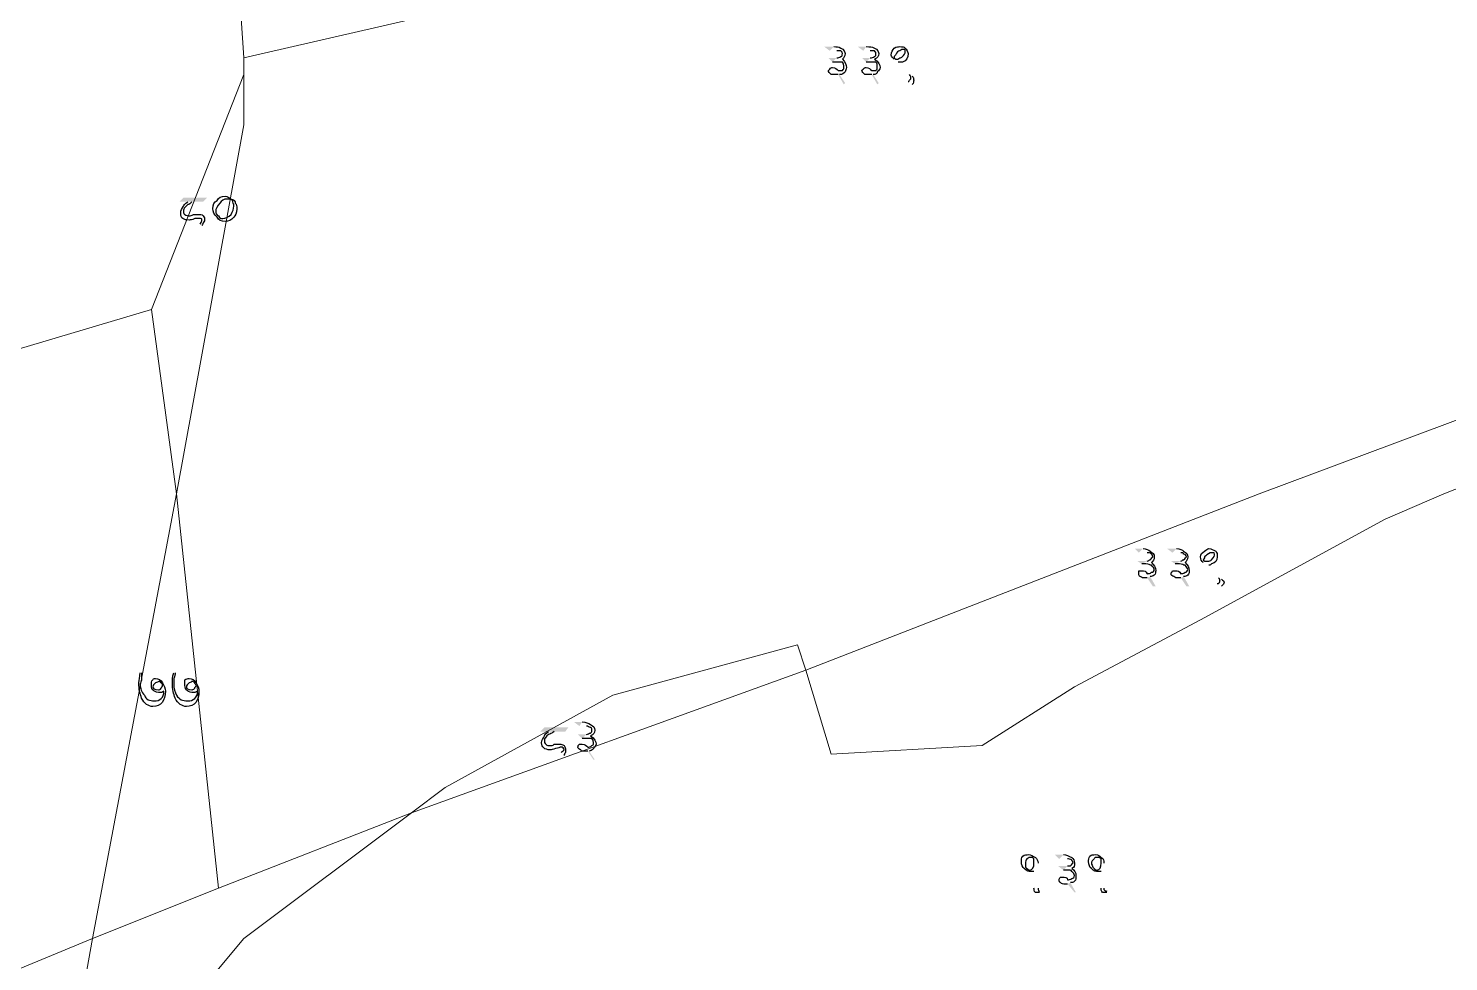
# Model space of a CAD drawing. Header units: inches. Extents: x -9985691 to 3643, y -3269800 to 4788.
# Drawn here: x -4981813 to -4980967, y -3258614 to -3258058 of the extents above; entities that cross this region are included whole.
import ezdxf

# ---------------------------------------------------------------- set-up
doc = ezdxf.new("R2010")
doc.units = ezdxf.units.IN
doc.header["$LTSCALE"] = 2
doc.header["$MEASUREMENT"] = 0
doc.layers.add('PDF_Geometry', color=7, linetype='CONTINUOUS')
doc.layers.add('PDF_Solid Fills', color=7, linetype='CONTINUOUS')

msp = doc.modelspace()

# ---------------------------------------------------------------- hatches: boundary and pattern name
at = {"layer": 'PDF_Solid Fills', "transparency": 33554559}
h = msp.add_hatch(color=256, dxfattribs=at)
h.paths.add_polyline_path([(-4981335.27, -3258071.31), (-4981338.6, -3258068.81), (-4981332.77, -3258068.81)], flags=0)
h.paths.add_polyline_path([(-4981329.43, -3258085.48), (-4981326.1, -3258090.48), (-4981326.93, -3258091.31), (-4981330.27, -3258085.48)], flags=0)
h.paths.add_polyline_path([(-4981333.6, -3258077.98), (-4981336.1, -3258075.48), (-4981331.1, -3258075.48)], flags=0)
h.paths.add_polyline_path([(-4981315.27, -3258071.31), (-4981318.6, -3258068.81), (-4981313.6, -3258068.81)], flags=0)
h.paths.add_polyline_path([(-4981309.43, -3258085.48), (-4981306.1, -3258090.48), (-4981306.93, -3258091.31), (-4981310.27, -3258085.48)], flags=0)
h.paths.add_polyline_path([(-4981313.6, -3258077.98), (-4981316.1, -3258075.48), (-4981311.1, -3258075.48)], flags=0)
h.paths.add_polyline_path([(-4981294.43, -3258077.98), (-4981286.1, -3258086.31)], flags=0)
h.paths.add_polyline_path([(-4981286.1, -3258091.31), (-4981288.6, -3258089.65)], flags=0)
h.paths.add_polyline_path([(-4981287.77, -3258085.48), (-4981296.93, -3258076.31)], flags=0)
h = msp.add_hatch(color=256, dxfattribs=at)
h.paths.add_polyline_path([(-4981717.77, -3258161.31), (-4981722.77, -3258161.31), (-4981720.27, -3258158.81), (-4981706.1, -3258158.81), (-4981708.6, -3258161.31), (-4981715.27, -3258161.31)], flags=0)
h.paths.add_polyline_path([(-4981709.43, -3258175.48), (-4981710.27, -3258174.65)], flags=0)
h = msp.add_hatch(color=256, dxfattribs=at)
h.paths.add_polyline_path([(-4981151.1, -3258370.48), (-4981153.6, -3258367.98), (-4981148.6, -3258367.98)], flags=0)
h.paths.add_polyline_path([(-4981144.43, -3258384.65), (-4981141.1, -3258390.48), (-4981142.77, -3258390.48), (-4981146.1, -3258385.48)], flags=0)
h.paths.add_polyline_path([(-4981149.43, -3258377.15), (-4981151.93, -3258375.48), (-4981146.1, -3258375.48)], flags=0)
h.paths.add_polyline_path([(-4981131.1, -3258370.48), (-4981134.43, -3258367.98), (-4981128.6, -3258367.98)], flags=0)
h.paths.add_polyline_path([(-4981124.43, -3258384.65), (-4981121.1, -3258390.48), (-4981122.77, -3258390.48), (-4981126.1, -3258385.48)], flags=0)
h.paths.add_polyline_path([(-4981129.43, -3258377.15), (-4981131.93, -3258375.48), (-4981126.1, -3258375.48)], flags=0)
h.paths.add_polyline_path([(-4981109.43, -3258377.98), (-4981101.93, -3258386.31)], flags=0)
h.paths.add_polyline_path([(-4981101.93, -3258390.48), (-4981104.43, -3258388.81)], flags=0)
h.paths.add_polyline_path([(-4981103.6, -3258385.48), (-4981112.77, -3258376.31)], flags=0)
h = msp.add_hatch(color=256, dxfattribs=at)
h.paths.add_polyline_path([(-4981502.77, -3258477.15), (-4981507.77, -3258477.15), (-4981505.27, -3258474.65), (-4981491.1, -3258474.65), (-4981492.77, -3258477.15), (-4981499.43, -3258477.15)], flags=0)
h.paths.add_polyline_path([(-4981493.6, -3258491.32), (-4981495.27, -3258489.65)], flags=0)
h.paths.add_polyline_path([(-4981484.43, -3258473.82), (-4981487.77, -3258471.32), (-4981482.77, -3258471.32)], flags=0)
h.paths.add_polyline_path([(-4981478.6, -3258488.82), (-4981475.27, -3258493.82), (-4981476.1, -3258493.82), (-4981479.43, -3258488.82)], flags=0)
h.paths.add_polyline_path([(-4981482.77, -3258481.32), (-4981485.27, -3258478.82), (-4981480.27, -3258478.82)], flags=0)
h = msp.add_hatch(color=256, dxfattribs=at)
h.paths.add_polyline_path([(-4981211.1, -3258555.48), (-4981211.1, -3258570.48)], flags=0)
h.paths.add_polyline_path([(-4981210.26, -3258572.15), (-4981210.26, -3258572.98)], flags=0)
h.paths.add_polyline_path([(-4981198.6, -3258552.98), (-4981201.1, -3258550.48), (-4981196.1, -3258550.48)], flags=0)
h.paths.add_polyline_path([(-4981191.93, -3258567.15), (-4981188.6, -3258572.98), (-4981189.43, -3258572.98), (-4981193.6, -3258567.98)], flags=0)
h.paths.add_polyline_path([(-4981196.1, -3258559.65), (-4981199.43, -3258557.15), (-4981193.6, -3258557.15)], flags=0)
h.paths.add_polyline_path([(-4981171.93, -3258555.48), (-4981171.93, -3258570.48)], flags=0)
h.paths.add_polyline_path([(-4981170.26, -3258572.15), (-4981170.26, -3258572.98)], flags=0)

# ---------------------------------------------------------------- linework, layer by layer
at = {"layer": 'PDF_Geometry', "lineweight": 9}
for points in [[(-4982184.43, -3258020.48), (-4982159.43, -3258350.48), (-4982134.43, -3258750.48), (-4982124.43, -3258745.48), (-4981774.43, -3258600.48), (-4981799.43, -3258740.48), (-4981769.43, -3258820.48), (-4982084.43, -3258950.48), (-4982069.43, -3259200.48), (-4982084.43, -3259210.48), (-4982229.43, -3259310.48), (-4982304.43, -3259440.48), (-4982309.43, -3259345.48), (-4982309.43, -3259180.48), (-4982339.43, -3258755.48), (-4982359.43, -3258380.48), (-4982379.43, -3258030.48), (-4982464.43, -3257705.48), (-4982254.43, -3257625.48)], [(-4982184.43, -3258020.48), (-4982159.43, -3258350.48), (-4982134.43, -3258750.48), (-4982124.43, -3258745.48), (-4981774.43, -3258600.48), (-4981799.43, -3258740.48), (-4981769.43, -3258820.48), (-4982084.43, -3258950.48), (-4982069.43, -3259200.48), (-4982084.43, -3259210.48), (-4982229.43, -3259310.48), (-4982304.43, -3259440.48), (-4982309.43, -3259345.48), (-4982309.43, -3259180.48), (-4982339.43, -3258755.48), (-4982359.43, -3258380.48), (-4982379.43, -3258030.48), (-4982464.43, -3257705.48), (-4982254.43, -3257625.48)], [(-4981179.43, -3257960.48), (-4981184.43, -3257960.48), (-4981684.43, -3258075.48), (-4981699.43, -3257850.48), (-4981704.43, -3257795.48), (-4981699.43, -3257795.48), (-4981229.43, -3257670.48)], [(-4981179.43, -3257960.48), (-4981184.43, -3257960.48), (-4981684.43, -3258075.48), (-4981699.43, -3257850.48), (-4981704.43, -3257795.48), (-4981699.43, -3257795.48), (-4981229.43, -3257670.48)], [(-4981684.43, -3258075.48), (-4981684.43, -3258085.48), (-4981739.43, -3258225.48), (-4982159.43, -3258350.48), (-4982184.43, -3258020.48), (-4981699.43, -3257850.48)], [(-4981684.43, -3258075.48), (-4981684.43, -3258085.48), (-4981739.43, -3258225.48), (-4982159.43, -3258350.48), (-4982184.43, -3258020.48), (-4981699.43, -3257850.48)], [(-4981724.43, -3258335.48), (-4981739.43, -3258225.48), (-4981684.43, -3258085.48), (-4981684.43, -3258090.48), (-4981684.43, -3258115.48)], [(-4981724.43, -3258335.48), (-4981739.43, -3258225.48), (-4981684.43, -3258085.48), (-4981684.43, -3258090.48), (-4981684.43, -3258115.48)], [(-4981724.43, -3258335.48), (-4981774.43, -3258600.48), (-4982124.43, -3258745.48), (-4982134.43, -3258750.48), (-4982159.43, -3258350.48), (-4981739.43, -3258225.48)], [(-4981724.43, -3258335.48), (-4981774.43, -3258600.48), (-4982124.43, -3258745.48), (-4982134.43, -3258750.48), (-4982159.43, -3258350.48), (-4981739.43, -3258225.48)], [(-4980764.43, -3258260.48), (-4980804.43, -3258270.48), (-4980969.43, -3258335.48), (-4981004.43, -3258350.48), (-4981114.43, -3258410.48), (-4981189.43, -3258450.48), (-4981244.43, -3258485.48), (-4981334.43, -3258490.48), (-4981349.43, -3258440.48), (-4981079.43, -3258335.48), (-4980919.43, -3258275.48), (-4980794.43, -3258240.48)], [(-4980764.43, -3258260.48), (-4980804.43, -3258270.48), (-4980969.43, -3258335.48), (-4981004.43, -3258350.48), (-4981114.43, -3258410.48), (-4981189.43, -3258450.48), (-4981244.43, -3258485.48), (-4981334.43, -3258490.48), (-4981349.43, -3258440.48), (-4981079.43, -3258335.48), (-4980919.43, -3258275.48), (-4980794.43, -3258240.48)], [(-4981699.43, -3258570.48), (-4981774.43, -3258600.48), (-4981724.43, -3258335.48)], [(-4981699.43, -3258570.48), (-4981774.43, -3258600.48), (-4981724.43, -3258335.48)], [(-4981349.43, -3258440.48), (-4981584.43, -3258525.48), (-4981564.43, -3258510.48), (-4981464.43, -3258455.48), (-4981354.43, -3258425.48)], [(-4981349.43, -3258440.48), (-4981584.43, -3258525.48), (-4981564.43, -3258510.48), (-4981464.43, -3258455.48), (-4981354.43, -3258425.48)], [(-4981799.43, -3258740.48), (-4981774.43, -3258600.48), (-4981699.43, -3258570.48), (-4981584.43, -3258525.48), (-4981684.43, -3258600.48), (-4981734.43, -3258660.48), (-4981759.43, -3258735.48)], [(-4981799.43, -3258740.48), (-4981774.43, -3258600.48), (-4981699.43, -3258570.48), (-4981584.43, -3258525.48), (-4981684.43, -3258600.48), (-4981734.43, -3258660.48), (-4981759.43, -3258735.48)]]:
    msp.add_lwpolyline(points, close=True, dxfattribs=at)
for points in [[(-4980919.43, -3258275.48), (-4981079.43, -3258335.48), (-4981349.43, -3258440.48), (-4981354.43, -3258425.48), (-4981464.43, -3258455.48), (-4981564.43, -3258510.48), (-4981584.43, -3258525.48), (-4981699.43, -3258570.48), (-4981724.43, -3258335.48), (-4981684.43, -3258115.48), (-4981684.43, -3258090.48), (-4981684.43, -3258085.48), (-4981684.43, -3258075.48), (-4981184.43, -3257960.48)], [(-4980919.43, -3258275.48), (-4981079.43, -3258335.48), (-4981349.43, -3258440.48), (-4981354.43, -3258425.48), (-4981464.43, -3258455.48), (-4981564.43, -3258510.48), (-4981584.43, -3258525.48), (-4981699.43, -3258570.48), (-4981724.43, -3258335.48), (-4981684.43, -3258115.48), (-4981684.43, -3258090.48), (-4981684.43, -3258085.48), (-4981684.43, -3258075.48), (-4981184.43, -3257960.48)], [(-4981734.43, -3258660.48), (-4981684.43, -3258600.48), (-4981584.43, -3258525.48), (-4981349.43, -3258440.48), (-4981334.43, -3258490.48), (-4981244.43, -3258485.48), (-4981189.43, -3258450.48), (-4981114.43, -3258410.48), (-4981004.43, -3258350.48), (-4980969.43, -3258335.48), (-4980804.43, -3258270.48), (-4980764.43, -3258260.48), (-4980649.43, -3258355.48), (-4980774.43, -3258395.48), (-4980754.43, -3258595.48), (-4980794.43, -3258610.48), (-4980889.43, -3258640.48)], [(-4981734.43, -3258660.48), (-4981684.43, -3258600.48), (-4981584.43, -3258525.48), (-4981349.43, -3258440.48), (-4981334.43, -3258490.48), (-4981244.43, -3258485.48), (-4981189.43, -3258450.48), (-4981114.43, -3258410.48), (-4981004.43, -3258350.48), (-4980969.43, -3258335.48), (-4980804.43, -3258270.48), (-4980764.43, -3258260.48), (-4980649.43, -3258355.48), (-4980774.43, -3258395.48), (-4980754.43, -3258595.48), (-4980794.43, -3258610.48), (-4980889.43, -3258640.48)]]:
    msp.add_lwpolyline(points, dxfattribs=at)
at = {"layer": 'PDF_Geometry', "lineweight": 25}
for points in [[(-4981332.77, -3258068.81), (-4981331.1, -3258068.81), (-4981330.27, -3258068.81), (-4981328.6, -3258069.65)], [(-4981328.6, -3258071.31), (-4981328.6, -3258071.31), (-4981329.43, -3258071.31), (-4981331.1, -3258071.31)], [(-4981328.6, -3258069.65), (-4981326.93, -3258070.48), (-4981326.1, -3258072.15), (-4981326.1, -3258072.98)], [(-4981327.77, -3258072.98), (-4981327.77, -3258072.15), (-4981327.77, -3258072.15), (-4981328.6, -3258071.31)], [(-4981313.6, -3258068.81), (-4981311.1, -3258068.81), (-4981310.27, -3258068.81), (-4981308.6, -3258069.65)], [(-4981308.6, -3258071.31), (-4981309.43, -3258071.31), (-4981310.27, -3258071.31), (-4981311.1, -3258071.31)], [(-4981308.6, -3258069.65), (-4981306.93, -3258070.48), (-4981306.1, -3258072.15), (-4981306.1, -3258072.98)], [(-4981307.77, -3258072.98), (-4981307.77, -3258072.15), (-4981307.77, -3258072.15), (-4981308.6, -3258071.31)], [(-4981298.6, -3258073.81), (-4981298.6, -3258072.15), (-4981297.77, -3258070.48), (-4981296.93, -3258069.65)], [(-4981296.93, -3258069.65), (-4981295.27, -3258068.81), (-4981294.43, -3258068.81), (-4981293.6, -3258068.81)], [(-4981293.6, -3258071.31), (-4981294.43, -3258071.31), (-4981295.27, -3258072.15), (-4981296.1, -3258073.81)], [(-4981293.6, -3258068.81), (-4981291.93, -3258068.81), (-4981291.1, -3258068.81), (-4981290.27, -3258069.65)], [(-4981291.93, -3258070.48), (-4981291.93, -3258070.48), (-4981292.77, -3258070.48), (-4981293.6, -3258071.31)], [(-4981290.27, -3258071.31), (-4981290.27, -3258070.48), (-4981290.27, -3258070.48), (-4981291.93, -3258070.48)], [(-4981291.93, -3258074.65), (-4981291.1, -3258073.81), (-4981290.27, -3258072.98), (-4981290.27, -3258071.31)], [(-4981290.27, -3258069.65), (-4981289.43, -3258070.48), (-4981288.6, -3258072.15), (-4981288.6, -3258072.98)], [(-4981331.93, -3258077.98), (-4981332.77, -3258077.98), (-4981333.6, -3258077.98), (-4981333.6, -3258077.98)], [(-4981331.1, -3258077.98), (-4981331.1, -3258077.98), (-4981331.93, -3258077.98), (-4981331.93, -3258077.98)], [(-4981331.1, -3258075.48), (-4981330.27, -3258075.48), (-4981329.43, -3258075.48), (-4981328.6, -3258074.65)], [(-4981327.77, -3258077.98), (-4981328.6, -3258077.98), (-4981329.43, -3258077.98), (-4981331.1, -3258077.98)], [(-4981328.6, -3258074.65), (-4981327.77, -3258074.65), (-4981327.77, -3258073.81), (-4981327.77, -3258072.98)], [(-4981326.1, -3258072.98), (-4981326.1, -3258074.65), (-4981326.93, -3258075.48), (-4981327.77, -3258076.31)], [(-4981327.77, -3258076.31), (-4981326.1, -3258077.98), (-4981325.27, -3258079.65), (-4981325.27, -3258081.31)], [(-4981326.93, -3258081.31), (-4981326.93, -3258079.65), (-4981326.93, -3258078.81), (-4981327.77, -3258077.98)], [(-4981312.77, -3258077.98), (-4981312.77, -3258077.98), (-4981313.6, -3258077.98), (-4981313.6, -3258077.98)], [(-4981311.1, -3258077.98), (-4981311.1, -3258077.98), (-4981311.93, -3258077.98), (-4981312.77, -3258077.98)], [(-4981311.1, -3258075.48), (-4981310.27, -3258075.48), (-4981309.43, -3258075.48), (-4981308.6, -3258074.65)], [(-4981307.77, -3258077.98), (-4981308.6, -3258077.98), (-4981309.43, -3258077.98), (-4981311.1, -3258077.98)], [(-4981306.1, -3258072.98), (-4981306.1, -3258074.65), (-4981306.93, -3258075.48), (-4981308.6, -3258076.31)], [(-4981308.6, -3258074.65), (-4981307.77, -3258074.65), (-4981307.77, -3258073.81), (-4981307.77, -3258072.98)], [(-4981308.6, -3258076.31), (-4981306.1, -3258077.98), (-4981305.27, -3258079.65), (-4981305.27, -3258081.31)], [(-4981306.93, -3258081.31), (-4981306.93, -3258079.65), (-4981306.93, -3258078.81), (-4981307.77, -3258077.98)], [(-4981296.93, -3258076.31), (-4981297.77, -3258075.48), (-4981298.6, -3258074.65), (-4981298.6, -3258073.81)], [(-4981296.1, -3258073.81), (-4981296.93, -3258074.65), (-4981296.93, -3258074.65), (-4981296.93, -3258075.48)], [(-4981296.93, -3258075.48), (-4981296.1, -3258076.31), (-4981296.1, -3258076.31), (-4981295.27, -3258076.31)], [(-4981295.27, -3258076.31), (-4981295.27, -3258076.31), (-4981294.43, -3258076.31), (-4981293.6, -3258075.48)], [(-4981291.93, -3258077.98), (-4981292.77, -3258077.98), (-4981293.6, -3258077.98), (-4981294.43, -3258077.98)], [(-4981293.6, -3258075.48), (-4981292.77, -3258075.48), (-4981292.77, -3258075.48), (-4981291.93, -3258074.65)], [(-4981288.6, -3258072.98), (-4981288.6, -3258075.48), (-4981289.43, -3258077.15), (-4981291.93, -3258077.98)], [(-4981336.1, -3258082.98), (-4981336.1, -3258082.98), (-4981335.27, -3258082.15), (-4981335.27, -3258082.15)], [(-4981334.43, -3258085.48), (-4981335.27, -3258084.65), (-4981336.1, -3258083.81), (-4981336.1, -3258082.98)], [(-4981335.27, -3258082.15), (-4981334.43, -3258081.31), (-4981334.43, -3258081.31), (-4981333.6, -3258081.31)], [(-4981332.77, -3258085.48), (-4981333.6, -3258085.48), (-4981334.43, -3258085.48), (-4981334.43, -3258085.48)], [(-4981333.6, -3258081.31), (-4981331.93, -3258081.31), (-4981331.1, -3258082.15), (-4981330.27, -3258082.98)], [(-4981330.27, -3258085.48), (-4981331.1, -3258085.48), (-4981331.93, -3258085.48), (-4981332.77, -3258085.48)], [(-4981330.27, -3258082.98), (-4981329.43, -3258082.98), (-4981328.6, -3258082.98), (-4981327.77, -3258082.98)], [(-4981326.1, -3258083.81), (-4981326.93, -3258084.65), (-4981327.77, -3258085.48), (-4981329.43, -3258085.48)], [(-4981327.77, -3258082.98), (-4981326.93, -3258082.15), (-4981326.93, -3258082.15), (-4981326.93, -3258081.31)], [(-4981325.27, -3258081.31), (-4981325.27, -3258082.15), (-4981326.1, -3258082.98), (-4981326.1, -3258083.81)], [(-4981316.1, -3258082.98), (-4981316.1, -3258082.98), (-4981316.1, -3258082.15), (-4981315.27, -3258082.15)], [(-4981314.43, -3258085.48), (-4981315.27, -3258084.65), (-4981316.1, -3258083.81), (-4981316.1, -3258082.98)], [(-4981315.27, -3258082.15), (-4981314.43, -3258081.31), (-4981314.43, -3258081.31), (-4981313.6, -3258081.31)], [(-4981312.77, -3258085.48), (-4981313.6, -3258085.48), (-4981314.43, -3258085.48), (-4981314.43, -3258085.48)], [(-4981313.6, -3258081.31), (-4981311.93, -3258081.31), (-4981311.1, -3258082.15), (-4981310.27, -3258082.98)], [(-4981310.27, -3258085.48), (-4981311.1, -3258085.48), (-4981311.93, -3258085.48), (-4981312.77, -3258085.48)], [(-4981310.27, -3258082.98), (-4981309.43, -3258082.98), (-4981308.6, -3258082.98), (-4981307.77, -3258082.98)], [(-4981306.93, -3258083.81), (-4981306.93, -3258084.65), (-4981307.77, -3258085.48), (-4981309.43, -3258085.48)], [(-4981307.77, -3258082.98), (-4981306.93, -3258082.15), (-4981306.93, -3258082.15), (-4981306.93, -3258081.31)], [(-4981305.27, -3258081.31), (-4981305.27, -3258082.15), (-4981306.1, -3258082.98), (-4981306.93, -3258083.81)], [(-4981286.93, -3258087.98), (-4981286.93, -3258087.15), (-4981286.93, -3258086.31), (-4981287.77, -3258085.48)], [(-4981287.77, -3258088.81), (-4981286.93, -3258087.98), (-4981286.93, -3258087.98), (-4981286.93, -3258087.98)], [(-4981286.1, -3258086.31), (-4981285.27, -3258087.15), (-4981285.27, -3258087.98), (-4981285.27, -3258088.81)], [(-4981288.6, -3258089.65), (-4981288.6, -3258089.65), (-4981287.77, -3258089.65), (-4981287.77, -3258088.81)], [(-4981285.27, -3258088.81), (-4981285.27, -3258089.65), (-4981285.27, -3258090.48), (-4981286.1, -3258091.31)], [(-4981721.93, -3258167.98), (-4981721.93, -3258166.31), (-4981721.1, -3258165.48), (-4981720.27, -3258163.81)], [(-4981720.27, -3258163.81), (-4981720.27, -3258163.81), (-4981719.43, -3258162.15), (-4981717.77, -3258161.31)], [(-4981717.77, -3258162.98), (-4981719.43, -3258164.65), (-4981720.27, -3258165.48), (-4981720.27, -3258166.31)], [(-4981715.27, -3258161.31), (-4981716.1, -3258162.15), (-4981716.93, -3258162.98), (-4981717.77, -3258162.98)], [(-4981702.77, -3258165.48), (-4981702.77, -3258162.98), (-4981701.93, -3258161.31), (-4981700.27, -3258160.48)], [(-4981698.6, -3258162.15), (-4981700.27, -3258163.81), (-4981701.1, -3258165.48), (-4981701.1, -3258167.15)], [(-4981700.27, -3258160.48), (-4981699.43, -3258158.81), (-4981697.77, -3258157.98), (-4981695.27, -3258157.98)], [(-4981694.43, -3258159.65), (-4981696.1, -3258159.65), (-4981697.77, -3258160.48), (-4981698.6, -3258162.15)], [(-4981695.27, -3258157.98), (-4981694.43, -3258157.98), (-4981692.77, -3258158.81), (-4981691.93, -3258159.65)], [(-4981691.1, -3258160.48), (-4981691.93, -3258159.65), (-4981692.77, -3258159.65), (-4981694.43, -3258159.65)], [(-4981691.93, -3258159.65), (-4981690.27, -3258159.65), (-4981689.43, -3258161.31), (-4981689.43, -3258162.15)], [(-4981691.93, -3258168.81), (-4981691.1, -3258167.15), (-4981690.27, -3258165.48), (-4981690.27, -3258163.81)], [(-4981690.27, -3258163.81), (-4981690.27, -3258162.98), (-4981691.1, -3258161.31), (-4981691.1, -3258160.48)], [(-4981689.43, -3258162.15), (-4981688.6, -3258162.98), (-4981688.6, -3258163.81), (-4981688.6, -3258165.48)], [(-4981716.93, -3258172.15), (-4981720.27, -3258172.15), (-4981721.93, -3258171.31), (-4981721.93, -3258167.98)], [(-4981720.27, -3258166.31), (-4981720.27, -3258166.31), (-4981720.27, -3258166.31), (-4981720.27, -3258167.15)], [(-4981720.27, -3258167.15), (-4981720.27, -3258167.98), (-4981720.27, -3258168.81), (-4981719.43, -3258168.81)], [(-4981719.43, -3258168.81), (-4981718.6, -3258169.65), (-4981717.77, -3258169.65), (-4981716.93, -3258169.65)], [(-4981716.93, -3258169.65), (-4981716.1, -3258169.65), (-4981715.27, -3258169.65), (-4981714.43, -3258168.81)], [(-4981713.6, -3258171.31), (-4981715.27, -3258172.15), (-4981716.1, -3258172.15), (-4981716.93, -3258172.15)], [(-4981714.43, -3258168.81), (-4981712.77, -3258168.81), (-4981711.93, -3258168.81), (-4981711.93, -3258168.81)], [(-4981711.1, -3258171.31), (-4981711.1, -3258171.31), (-4981711.93, -3258171.31), (-4981713.6, -3258171.31)], [(-4981711.93, -3258168.81), (-4981710.27, -3258168.81), (-4981709.43, -3258168.81), (-4981708.6, -3258169.65)], [(-4981709.43, -3258172.15), (-4981709.43, -3258171.31), (-4981709.43, -3258171.31), (-4981711.1, -3258171.31)], [(-4981710.27, -3258174.65), (-4981709.43, -3258172.98), (-4981709.43, -3258172.98), (-4981709.43, -3258172.15)], [(-4981708.6, -3258169.65), (-4981707.77, -3258170.48), (-4981707.77, -3258171.31), (-4981707.77, -3258172.15)], [(-4981707.77, -3258172.15), (-4981707.77, -3258172.15), (-4981707.77, -3258172.98), (-4981708.6, -3258173.81)], [(-4981700.27, -3258170.48), (-4981701.93, -3258168.81), (-4981702.77, -3258167.15), (-4981702.77, -3258165.48)], [(-4981701.1, -3258167.15), (-4981701.1, -3258167.98), (-4981700.27, -3258169.65), (-4981699.43, -3258169.65)], [(-4981695.27, -3258172.98), (-4981697.77, -3258172.98), (-4981699.43, -3258172.15), (-4981700.27, -3258170.48)], [(-4981699.43, -3258169.65), (-4981698.6, -3258171.31), (-4981697.77, -3258171.31), (-4981696.93, -3258171.31)], [(-4981696.93, -3258171.31), (-4981695.27, -3258171.31), (-4981693.6, -3258170.48), (-4981691.93, -3258168.81)], [(-4981690.27, -3258170.48), (-4981691.93, -3258172.15), (-4981693.6, -3258172.98), (-4981695.27, -3258172.98)], [(-4981688.6, -3258165.48), (-4981688.6, -3258167.98), (-4981689.43, -3258169.65), (-4981690.27, -3258170.48)], [(-4981708.6, -3258173.81), (-4981708.6, -3258173.81), (-4981708.6, -3258174.65), (-4981709.43, -3258175.48)], [(-4981148.6, -3258367.98), (-4981146.93, -3258367.98), (-4981145.27, -3258368.81), (-4981144.43, -3258369.65)], [(-4981143.6, -3258371.31), (-4981144.43, -3258370.48), (-4981145.27, -3258370.48), (-4981146.1, -3258370.48)], [(-4981146.1, -3258375.48), (-4981145.27, -3258375.48), (-4981145.27, -3258374.65), (-4981144.43, -3258374.65)], [(-4981144.43, -3258369.65), (-4981142.77, -3258370.48), (-4981141.93, -3258371.31), (-4981141.93, -3258372.98)], [(-4981144.43, -3258374.65), (-4981143.6, -3258373.81), (-4981142.77, -3258372.98), (-4981142.77, -3258372.98)], [(-4981142.77, -3258372.98), (-4981142.77, -3258372.15), (-4981143.6, -3258371.31), (-4981143.6, -3258371.31)], [(-4981141.93, -3258372.98), (-4981141.93, -3258374.65), (-4981142.77, -3258375.48), (-4981143.6, -3258376.31)], [(-4981128.6, -3258367.98), (-4981126.93, -3258367.98), (-4981125.27, -3258368.81), (-4981124.43, -3258369.65)], [(-4981124.43, -3258371.31), (-4981124.43, -3258370.48), (-4981125.27, -3258370.48), (-4981126.1, -3258370.48)], [(-4981126.1, -3258375.48), (-4981125.27, -3258375.48), (-4981125.27, -3258374.65), (-4981124.43, -3258374.65)], [(-4981124.43, -3258369.65), (-4981122.77, -3258370.48), (-4981121.93, -3258371.31), (-4981121.93, -3258372.98)], [(-4981122.77, -3258372.98), (-4981122.77, -3258372.15), (-4981123.6, -3258371.31), (-4981124.43, -3258371.31)], [(-4981124.43, -3258374.65), (-4981123.6, -3258373.81), (-4981122.77, -3258372.98), (-4981122.77, -3258372.98)], [(-4981121.93, -3258372.98), (-4981121.93, -3258374.65), (-4981122.77, -3258375.48), (-4981123.6, -3258376.31)], [(-4981114.43, -3258372.98), (-4981114.43, -3258371.31), (-4981113.6, -3258370.48), (-4981111.93, -3258369.65)], [(-4981112.77, -3258376.31), (-4981113.6, -3258375.48), (-4981114.43, -3258374.65), (-4981114.43, -3258372.98)], [(-4981111.93, -3258372.98), (-4981111.93, -3258373.81), (-4981112.77, -3258374.65), (-4981112.77, -3258374.65)], [(-4981112.77, -3258374.65), (-4981112.77, -3258375.48), (-4981111.93, -3258375.48), (-4981111.93, -3258375.48)], [(-4981111.93, -3258369.65), (-4981111.1, -3258368.81), (-4981110.27, -3258367.98), (-4981109.43, -3258367.98)], [(-4981108.6, -3258370.48), (-4981110.27, -3258371.31), (-4981111.1, -3258372.15), (-4981111.93, -3258372.98)], [(-4981111.93, -3258375.48), (-4981111.93, -3258375.48), (-4981111.93, -3258375.48), (-4981111.1, -3258375.48)], [(-4981111.1, -3258375.48), (-4981110.27, -3258375.48), (-4981110.27, -3258375.48), (-4981109.43, -3258375.48)], [(-4981109.43, -3258367.98), (-4981107.77, -3258367.98), (-4981106.93, -3258368.81), (-4981105.27, -3258369.65)], [(-4981109.43, -3258375.48), (-4981108.6, -3258375.48), (-4981107.77, -3258374.65), (-4981107.77, -3258374.65)], [(-4981106.93, -3258370.48), (-4981107.77, -3258370.48), (-4981108.6, -3258370.48), (-4981108.6, -3258370.48)], [(-4981107.77, -3258374.65), (-4981106.1, -3258372.98), (-4981106.1, -3258372.15), (-4981106.1, -3258371.31)], [(-4981104.43, -3258372.98), (-4981104.43, -3258375.48), (-4981105.27, -3258376.31), (-4981107.77, -3258377.15)], [(-4981106.1, -3258371.31), (-4981106.1, -3258370.48), (-4981106.1, -3258370.48), (-4981106.93, -3258370.48)], [(-4981105.27, -3258369.65), (-4981104.43, -3258370.48), (-4981104.43, -3258371.31), (-4981104.43, -3258372.98)], [(-4981151.1, -3258382.98), (-4981151.1, -3258382.15), (-4981151.1, -3258382.15), (-4981151.1, -3258381.31)], [(-4981151.1, -3258381.31), (-4981150.27, -3258381.31), (-4981149.43, -3258381.31), (-4981149.43, -3258381.31)], [(-4981150.27, -3258384.65), (-4981151.1, -3258384.65), (-4981151.1, -3258383.81), (-4981151.1, -3258382.98)], [(-4981147.77, -3258377.15), (-4981148.6, -3258377.15), (-4981148.6, -3258377.15), (-4981149.43, -3258377.15)], [(-4981149.43, -3258381.31), (-4981147.77, -3258381.31), (-4981146.93, -3258381.31), (-4981146.1, -3258382.98)], [(-4981146.93, -3258377.15), (-4981146.93, -3258377.15), (-4981147.77, -3258377.15), (-4981147.77, -3258377.15)], [(-4981143.6, -3258377.98), (-4981144.43, -3258377.98), (-4981145.27, -3258377.15), (-4981146.93, -3258377.15)], [(-4981146.1, -3258382.98), (-4981145.27, -3258382.98), (-4981144.43, -3258382.98), (-4981143.6, -3258382.15)], [(-4981141.93, -3258383.81), (-4981142.77, -3258384.65), (-4981143.6, -3258384.65), (-4981144.43, -3258384.65)], [(-4981143.6, -3258376.31), (-4981141.93, -3258377.98), (-4981141.1, -3258378.81), (-4981141.1, -3258381.31)], [(-4981141.93, -3258380.48), (-4981141.93, -3258379.65), (-4981142.77, -3258378.81), (-4981143.6, -3258377.98)], [(-4981143.6, -3258382.15), (-4981142.77, -3258382.15), (-4981141.93, -3258381.31), (-4981141.93, -3258380.48)], [(-4981141.1, -3258381.31), (-4981141.1, -3258382.15), (-4981141.1, -3258382.98), (-4981141.93, -3258383.81)], [(-4981131.93, -3258382.98), (-4981131.93, -3258382.15), (-4981131.1, -3258382.15), (-4981131.1, -3258381.31)], [(-4981130.27, -3258384.65), (-4981131.1, -3258384.65), (-4981131.93, -3258383.81), (-4981131.93, -3258382.98)], [(-4981131.1, -3258381.31), (-4981130.27, -3258381.31), (-4981130.27, -3258381.31), (-4981129.43, -3258381.31)], [(-4981127.77, -3258377.15), (-4981128.6, -3258377.15), (-4981128.6, -3258377.15), (-4981129.43, -3258377.15)], [(-4981129.43, -3258381.31), (-4981127.77, -3258381.31), (-4981126.93, -3258381.31), (-4981126.1, -3258382.98)], [(-4981126.93, -3258377.15), (-4981126.93, -3258377.15), (-4981127.77, -3258377.15), (-4981127.77, -3258377.15)], [(-4981123.6, -3258377.98), (-4981124.43, -3258377.98), (-4981125.27, -3258377.15), (-4981126.93, -3258377.15)], [(-4981126.1, -3258382.98), (-4981125.27, -3258382.98), (-4981124.43, -3258382.98), (-4981123.6, -3258382.15)], [(-4981121.93, -3258383.81), (-4981122.77, -3258384.65), (-4981123.6, -3258384.65), (-4981124.43, -3258384.65)], [(-4981123.6, -3258376.31), (-4981121.93, -3258377.98), (-4981121.1, -3258378.81), (-4981121.1, -3258381.31)], [(-4981121.93, -3258380.48), (-4981121.93, -3258379.65), (-4981122.77, -3258378.81), (-4981123.6, -3258377.98)], [(-4981123.6, -3258382.15), (-4981122.77, -3258382.15), (-4981121.93, -3258381.31), (-4981121.93, -3258380.48)], [(-4981121.1, -3258381.31), (-4981121.1, -3258382.15), (-4981121.1, -3258382.98), (-4981121.93, -3258383.81)], [(-4981107.77, -3258377.15), (-4981108.6, -3258377.98), (-4981109.43, -3258377.98), (-4981109.43, -3258377.98)], [(-4981147.77, -3258385.48), (-4981148.6, -3258385.48), (-4981149.43, -3258385.48), (-4981150.27, -3258384.65)], [(-4981146.1, -3258385.48), (-4981146.93, -3258385.48), (-4981146.93, -3258385.48), (-4981147.77, -3258385.48)], [(-4981127.77, -3258385.48), (-4981128.6, -3258385.48), (-4981129.43, -3258385.48), (-4981130.27, -3258384.65)], [(-4981126.1, -3258385.48), (-4981126.93, -3258385.48), (-4981126.93, -3258385.48), (-4981127.77, -3258385.48)], [(-4981104.43, -3258388.81), (-4981104.43, -3258388.81), (-4981103.6, -3258388.81), (-4981103.6, -3258388.81)], [(-4981102.77, -3258387.15), (-4981102.77, -3258387.15), (-4981102.77, -3258386.31), (-4981103.6, -3258385.48)], [(-4981103.6, -3258388.81), (-4981102.77, -3258387.98), (-4981102.77, -3258387.15), (-4981102.77, -3258387.15)], [(-4981101.93, -3258386.31), (-4981101.1, -3258387.15), (-4981100.27, -3258387.15), (-4981100.27, -3258387.98)], [(-4981100.27, -3258387.98), (-4981100.27, -3258388.81), (-4981101.1, -3258389.65), (-4981101.93, -3258390.48)], [(-4981746.93, -3258447.98), (-4981746.93, -3258446.32), (-4981746.1, -3258444.65), (-4981746.1, -3258442.15)], [(-4981745.27, -3258442.15), (-4981745.27, -3258442.98), (-4981745.27, -3258443.82), (-4981745.27, -3258445.48)], [(-4981726.93, -3258447.98), (-4981726.93, -3258446.32), (-4981726.93, -3258444.65), (-4981726.1, -3258442.15)], [(-4981725.27, -3258442.15), (-4981725.27, -3258442.98), (-4981725.27, -3258443.82), (-4981726.1, -3258445.48)], [(-4981745.27, -3258457.15), (-4981746.1, -3258454.65), (-4981746.93, -3258452.15), (-4981746.93, -3258447.98)], [(-4981745.27, -3258445.48), (-4981745.27, -3258447.15), (-4981746.1, -3258447.98), (-4981746.1, -3258448.82)], [(-4981746.1, -3258448.82), (-4981746.1, -3258451.32), (-4981745.27, -3258453.82), (-4981743.6, -3258455.48)], [(-4981739.43, -3258448.82), (-4981739.43, -3258447.98), (-4981739.43, -3258447.15), (-4981738.6, -3258446.32)], [(-4981738.6, -3258452.15), (-4981739.43, -3258451.32), (-4981739.43, -3258449.65), (-4981739.43, -3258448.82)], [(-4981738.6, -3258446.32), (-4981738.6, -3258445.48), (-4981737.77, -3258445.48), (-4981736.93, -3258445.48)], [(-4981736.93, -3258447.98), (-4981737.77, -3258448.82), (-4981738.6, -3258449.65), (-4981738.6, -3258450.48)], [(-4981738.6, -3258450.48), (-4981738.6, -3258451.32), (-4981737.77, -3258452.15), (-4981735.27, -3258452.15)], [(-4981735.27, -3258453.82), (-4981736.93, -3258453.82), (-4981737.77, -3258452.98), (-4981738.6, -3258452.15)], [(-4981736.93, -3258445.48), (-4981735.27, -3258445.48), (-4981733.6, -3258446.32), (-4981732.77, -3258447.98)], [(-4981734.43, -3258447.15), (-4981735.27, -3258447.15), (-4981736.1, -3258447.98), (-4981736.93, -3258447.98)], [(-4981735.27, -3258452.15), (-4981734.43, -3258452.15), (-4981734.43, -3258452.15), (-4981733.6, -3258451.32)], [(-4981733.6, -3258447.98), (-4981733.6, -3258447.98), (-4981734.43, -3258447.15), (-4981734.43, -3258447.15)], [(-4981732.77, -3258449.65), (-4981732.77, -3258448.82), (-4981732.77, -3258448.82), (-4981733.6, -3258447.98)], [(-4981733.6, -3258451.32), (-4981733.6, -3258450.48), (-4981732.77, -3258450.48), (-4981732.77, -3258449.65)], [(-4981732.77, -3258447.98), (-4981731.93, -3258449.65), (-4981731.1, -3258451.32), (-4981731.1, -3258452.98)], [(-4981725.27, -3258457.15), (-4981726.1, -3258454.65), (-4981726.93, -3258452.15), (-4981726.93, -3258447.98)], [(-4981726.1, -3258445.48), (-4981726.1, -3258447.15), (-4981726.1, -3258447.98), (-4981726.1, -3258448.82)], [(-4981726.1, -3258448.82), (-4981726.1, -3258451.32), (-4981725.27, -3258453.82), (-4981724.43, -3258455.48)], [(-4981719.43, -3258446.32), (-4981718.6, -3258445.48), (-4981717.77, -3258445.48), (-4981716.93, -3258445.48)], [(-4981719.43, -3258448.82), (-4981719.43, -3258447.98), (-4981719.43, -3258447.15), (-4981719.43, -3258446.32)], [(-4981718.6, -3258452.15), (-4981719.43, -3258451.32), (-4981719.43, -3258449.65), (-4981719.43, -3258448.82)], [(-4981716.93, -3258447.98), (-4981717.77, -3258448.82), (-4981718.6, -3258449.65), (-4981718.6, -3258450.48)], [(-4981718.6, -3258450.48), (-4981718.6, -3258451.32), (-4981717.77, -3258452.15), (-4981715.27, -3258452.15)], [(-4981715.27, -3258453.82), (-4981716.93, -3258453.82), (-4981717.77, -3258452.98), (-4981718.6, -3258452.15)], [(-4981716.93, -3258445.48), (-4981715.27, -3258445.48), (-4981713.6, -3258446.32), (-4981712.77, -3258447.98)], [(-4981715.27, -3258447.15), (-4981715.27, -3258447.15), (-4981716.1, -3258447.98), (-4981716.93, -3258447.98)], [(-4981713.6, -3258447.98), (-4981713.6, -3258447.98), (-4981714.43, -3258447.15), (-4981715.27, -3258447.15)], [(-4981715.27, -3258452.15), (-4981715.27, -3258452.15), (-4981714.43, -3258452.15), (-4981713.6, -3258451.32)], [(-4981712.77, -3258449.65), (-4981712.77, -3258448.82), (-4981713.6, -3258448.82), (-4981713.6, -3258447.98)], [(-4981713.6, -3258451.32), (-4981713.6, -3258450.48), (-4981712.77, -3258450.48), (-4981712.77, -3258449.65)], [(-4981712.77, -3258447.98), (-4981711.93, -3258449.65), (-4981711.1, -3258451.32), (-4981711.1, -3258452.98)], [(-4981738.6, -3258462.15), (-4981741.1, -3258462.15), (-4981743.6, -3258460.48), (-4981745.27, -3258457.15)], [(-4981743.6, -3258455.48), (-4981742.77, -3258457.98), (-4981740.27, -3258458.82), (-4981737.77, -3258458.82)], [(-4981731.1, -3258452.98), (-4981731.1, -3258458.82), (-4981733.6, -3258462.15), (-4981738.6, -3258462.15)], [(-4981737.77, -3258458.82), (-4981734.43, -3258458.82), (-4981731.93, -3258457.15), (-4981731.93, -3258452.98)], [(-4981731.93, -3258452.98), (-4981732.77, -3258453.82), (-4981733.6, -3258453.82), (-4981735.27, -3258453.82)], [(-4981718.6, -3258462.15), (-4981721.1, -3258462.15), (-4981723.6, -3258460.48), (-4981725.27, -3258457.15)], [(-4981724.43, -3258455.48), (-4981722.77, -3258457.98), (-4981721.1, -3258458.82), (-4981717.77, -3258458.82)], [(-4981711.1, -3258452.98), (-4981711.1, -3258458.82), (-4981713.6, -3258462.15), (-4981718.6, -3258462.15)], [(-4981717.77, -3258458.82), (-4981714.43, -3258458.82), (-4981711.93, -3258457.15), (-4981711.93, -3258452.98)], [(-4981711.93, -3258452.98), (-4981712.77, -3258453.82), (-4981714.43, -3258453.82), (-4981715.27, -3258453.82)], [(-4981505.27, -3258479.65), (-4981505.27, -3258478.82), (-4981504.43, -3258477.98), (-4981502.77, -3258477.15)], [(-4981499.43, -3258477.15), (-4981501.1, -3258477.98), (-4981501.93, -3258478.82), (-4981502.77, -3258478.82)], [(-4981482.77, -3258471.32), (-4981480.27, -3258471.32), (-4981479.43, -3258472.15), (-4981477.77, -3258472.98)], [(-4981477.77, -3258474.65), (-4981478.6, -3258474.65), (-4981479.43, -3258473.82), (-4981480.27, -3258473.82)], [(-4981477.77, -3258472.98), (-4981476.1, -3258473.82), (-4981475.27, -3258474.65), (-4981475.27, -3258476.32)], [(-4981476.93, -3258476.32), (-4981476.93, -3258475.48), (-4981476.93, -3258475.48), (-4981477.77, -3258474.65)], [(-4981475.27, -3258476.32), (-4981475.27, -3258477.98), (-4981476.1, -3258478.82), (-4981477.77, -3258479.65)], [(-4981477.77, -3258477.98), (-4981476.93, -3258477.15), (-4981476.93, -3258477.15), (-4981476.93, -3258476.32)], [(-4981506.93, -3258483.82), (-4981506.93, -3258482.15), (-4981506.1, -3258481.32), (-4981505.27, -3258479.65)], [(-4981501.93, -3258487.98), (-4981505.27, -3258487.98), (-4981506.93, -3258486.32), (-4981506.93, -3258483.82)], [(-4981502.77, -3258478.82), (-4981504.43, -3258479.65), (-4981504.43, -3258481.32), (-4981505.27, -3258481.32)], [(-4981505.27, -3258481.32), (-4981505.27, -3258482.15), (-4981505.27, -3258482.15), (-4981505.27, -3258482.98)], [(-4981505.27, -3258482.98), (-4981505.27, -3258483.82), (-4981504.43, -3258484.65), (-4981504.43, -3258484.65)], [(-4981504.43, -3258484.65), (-4981503.6, -3258485.48), (-4981502.77, -3258485.48), (-4981501.93, -3258485.48)], [(-4981501.93, -3258485.48), (-4981501.1, -3258485.48), (-4981500.27, -3258485.48), (-4981499.43, -3258484.65)], [(-4981499.43, -3258484.65), (-4981497.77, -3258484.65), (-4981496.93, -3258484.65), (-4981496.1, -3258484.65)], [(-4981496.1, -3258484.65), (-4981495.27, -3258484.65), (-4981494.43, -3258484.65), (-4981493.6, -3258485.48)], [(-4981493.6, -3258485.48), (-4981492.77, -3258486.32), (-4981492.77, -3258487.15), (-4981492.77, -3258487.98)], [(-4981485.27, -3258486.32), (-4981485.27, -3258485.48), (-4981485.27, -3258485.48), (-4981484.43, -3258484.65)], [(-4981484.43, -3258484.65), (-4981483.6, -3258484.65), (-4981483.6, -3258484.65), (-4981482.77, -3258484.65)], [(-4981481.93, -3258481.32), (-4981481.93, -3258481.32), (-4981482.77, -3258481.32), (-4981482.77, -3258481.32)], [(-4981482.77, -3258484.65), (-4981481.1, -3258484.65), (-4981480.27, -3258485.48), (-4981479.43, -3258486.32)], [(-4981480.27, -3258481.32), (-4981480.27, -3258481.32), (-4981481.1, -3258481.32), (-4981481.93, -3258481.32)], [(-4981480.27, -3258478.82), (-4981479.43, -3258478.82), (-4981478.6, -3258477.98), (-4981477.77, -3258477.98)], [(-4981476.93, -3258481.32), (-4981477.77, -3258481.32), (-4981478.6, -3258481.32), (-4981480.27, -3258481.32)], [(-4981479.43, -3258486.32), (-4981478.6, -3258486.32), (-4981477.77, -3258486.32), (-4981476.93, -3258485.48)], [(-4981477.77, -3258479.65), (-4981475.27, -3258481.32), (-4981474.43, -3258482.98), (-4981474.43, -3258484.65)], [(-4981476.1, -3258484.65), (-4981476.1, -3258482.98), (-4981476.1, -3258482.15), (-4981476.93, -3258481.32)], [(-4981476.93, -3258485.48), (-4981476.1, -3258485.48), (-4981476.1, -3258484.65), (-4981476.1, -3258484.65)], [(-4981474.43, -3258484.65), (-4981474.43, -3258485.48), (-4981475.27, -3258486.32), (-4981476.1, -3258487.15)], [(-4981498.6, -3258487.15), (-4981500.27, -3258487.98), (-4981501.1, -3258487.98), (-4981501.93, -3258487.98)], [(-4981495.27, -3258486.32), (-4981496.1, -3258486.32), (-4981496.93, -3258487.15), (-4981498.6, -3258487.15)], [(-4981493.6, -3258487.98), (-4981493.6, -3258487.15), (-4981494.43, -3258486.32), (-4981495.27, -3258486.32)], [(-4981495.27, -3258489.65), (-4981494.43, -3258488.82), (-4981493.6, -3258487.98), (-4981493.6, -3258487.98)], [(-4981492.77, -3258489.65), (-4981492.77, -3258489.65), (-4981493.6, -3258490.48), (-4981493.6, -3258491.32)], [(-4981492.77, -3258487.98), (-4981492.77, -3258487.98), (-4981492.77, -3258488.82), (-4981492.77, -3258489.65)], [(-4981483.6, -3258487.98), (-4981484.43, -3258487.98), (-4981485.27, -3258487.15), (-4981485.27, -3258486.32)], [(-4981481.93, -3258488.82), (-4981482.77, -3258488.82), (-4981483.6, -3258488.82), (-4981483.6, -3258487.98)], [(-4981479.43, -3258488.82), (-4981480.27, -3258488.82), (-4981481.1, -3258488.82), (-4981481.93, -3258488.82)], [(-4981476.1, -3258487.15), (-4981476.1, -3258487.98), (-4981476.93, -3258487.98), (-4981478.6, -3258488.82)], [(-4981221.1, -3258554.65), (-4981221.1, -3258553.82), (-4981221.1, -3258552.15), (-4981220.26, -3258551.32)], [(-4981220.26, -3258551.32), (-4981219.43, -3258550.48), (-4981217.76, -3258550.48), (-4981216.93, -3258550.48)], [(-4981217.76, -3258552.98), (-4981218.6, -3258553.82), (-4981218.6, -3258554.65), (-4981218.6, -3258555.48)], [(-4981215.26, -3258552.15), (-4981216.1, -3258552.15), (-4981216.93, -3258552.15), (-4981217.76, -3258552.98)], [(-4981216.93, -3258550.48), (-4981215.26, -3258550.48), (-4981214.43, -3258551.32), (-4981212.76, -3258552.15)], [(-4981213.6, -3258552.98), (-4981214.43, -3258552.15), (-4981214.43, -3258552.15), (-4981215.26, -3258552.15)], [(-4981213.6, -3258555.48), (-4981213.6, -3258554.65), (-4981213.6, -3258553.82), (-4981213.6, -3258552.98)], [(-4981212.76, -3258552.15), (-4981211.93, -3258552.98), (-4981211.1, -3258553.82), (-4981211.1, -3258555.48)], [(-4981196.1, -3258550.48), (-4981194.43, -3258550.48), (-4981192.76, -3258551.32), (-4981191.1, -3258552.15)], [(-4981191.1, -3258553.82), (-4981191.93, -3258552.98), (-4981192.76, -3258552.98), (-4981193.6, -3258552.98)], [(-4981191.1, -3258552.15), (-4981190.26, -3258552.98), (-4981189.43, -3258553.82), (-4981189.43, -3258555.48)], [(-4981181.1, -3258554.65), (-4981181.1, -3258553.82), (-4981181.1, -3258552.15), (-4981180.26, -3258551.32)], [(-4981180.26, -3258551.32), (-4981179.43, -3258550.48), (-4981178.6, -3258550.48), (-4981176.93, -3258550.48)], [(-4981177.76, -3258552.98), (-4981178.6, -3258553.82), (-4981179.43, -3258554.65), (-4981179.43, -3258555.48)], [(-4981176.1, -3258552.15), (-4981176.93, -3258552.15), (-4981177.76, -3258552.15), (-4981177.76, -3258552.98)], [(-4981176.93, -3258550.48), (-4981175.26, -3258550.48), (-4981174.43, -3258551.32), (-4981173.6, -3258552.15)], [(-4981173.6, -3258552.98), (-4981174.43, -3258552.15), (-4981175.26, -3258552.15), (-4981176.1, -3258552.15)], [(-4981173.6, -3258552.15), (-4981171.93, -3258552.98), (-4981171.93, -3258553.82), (-4981171.93, -3258555.48)], [(-4981173.6, -3258555.48), (-4981173.6, -3258554.65), (-4981173.6, -3258553.82), (-4981173.6, -3258552.98)], [(-4981219.43, -3258558.82), (-4981220.26, -3258557.98), (-4981221.1, -3258556.32), (-4981221.1, -3258554.65)], [(-4981215.26, -3258560.48), (-4981216.93, -3258560.48), (-4981217.76, -3258560.48), (-4981219.43, -3258558.82)], [(-4981218.6, -3258555.48), (-4981218.6, -3258556.32), (-4981218.6, -3258557.15), (-4981218.6, -3258557.98)], [(-4981218.6, -3258557.98), (-4981217.76, -3258558.82), (-4981216.93, -3258559.65), (-4981216.1, -3258559.65)], [(-4981216.1, -3258559.65), (-4981214.43, -3258559.65), (-4981213.6, -3258557.98), (-4981213.6, -3258555.48)], [(-4981213.6, -3258560.48), (-4981214.43, -3258560.48), (-4981214.43, -3258560.48), (-4981215.26, -3258560.48)], [(-4981195.26, -3258559.65), (-4981196.1, -3258559.65), (-4981196.1, -3258559.65), (-4981196.1, -3258559.65)], [(-4981193.6, -3258559.65), (-4981194.43, -3258559.65), (-4981194.43, -3258559.65), (-4981195.26, -3258559.65)], [(-4981193.6, -3258557.15), (-4981192.76, -3258557.15), (-4981191.93, -3258557.15), (-4981191.93, -3258557.15)], [(-4981191.1, -3258560.48), (-4981191.1, -3258559.65), (-4981192.76, -3258559.65), (-4981193.6, -3258559.65)], [(-4981191.93, -3258557.15), (-4981191.1, -3258556.32), (-4981190.26, -3258555.48), (-4981190.26, -3258555.48)], [(-4981190.26, -3258555.48), (-4981190.26, -3258554.65), (-4981191.1, -3258553.82), (-4981191.1, -3258553.82)], [(-4981189.43, -3258555.48), (-4981189.43, -3258557.15), (-4981189.43, -3258557.98), (-4981191.1, -3258558.82)], [(-4981191.1, -3258558.82), (-4981189.43, -3258559.65), (-4981188.6, -3258561.32), (-4981188.6, -3258562.98)], [(-4981189.43, -3258562.98), (-4981189.43, -3258562.15), (-4981190.26, -3258561.32), (-4981191.1, -3258560.48)], [(-4981179.43, -3258558.82), (-4981180.26, -3258557.98), (-4981181.1, -3258556.32), (-4981181.1, -3258554.65)], [(-4981179.43, -3258555.48), (-4981179.43, -3258556.32), (-4981178.6, -3258557.15), (-4981178.6, -3258557.98)], [(-4981175.26, -3258560.48), (-4981176.93, -3258560.48), (-4981177.76, -3258560.48), (-4981179.43, -3258558.82)], [(-4981178.6, -3258557.98), (-4981177.76, -3258558.82), (-4981176.93, -3258559.65), (-4981176.1, -3258559.65)], [(-4981176.1, -3258559.65), (-4981174.43, -3258559.65), (-4981173.6, -3258557.98), (-4981173.6, -3258555.48)], [(-4981173.6, -3258560.48), (-4981174.43, -3258560.48), (-4981174.43, -3258560.48), (-4981175.26, -3258560.48)], [(-4981212.76, -3258572.98), (-4981213.6, -3258572.15), (-4981213.6, -3258571.32), (-4981213.6, -3258570.48)], [(-4981211.1, -3258570.48), (-4981211.1, -3258570.48), (-4981211.1, -3258571.32), (-4981211.1, -3258571.32)], [(-4981198.6, -3258565.48), (-4981198.6, -3258564.65), (-4981198.6, -3258564.65), (-4981197.76, -3258563.82)], [(-4981197.76, -3258567.15), (-4981198.6, -3258567.15), (-4981198.6, -3258566.32), (-4981198.6, -3258565.48)], [(-4981197.76, -3258563.82), (-4981197.76, -3258563.82), (-4981196.93, -3258563.82), (-4981196.93, -3258563.82)], [(-4981195.26, -3258567.98), (-4981196.1, -3258567.98), (-4981196.93, -3258567.98), (-4981197.76, -3258567.15)], [(-4981196.93, -3258563.82), (-4981195.26, -3258563.82), (-4981193.6, -3258563.82), (-4981193.6, -3258565.48)], [(-4981193.6, -3258567.98), (-4981193.6, -3258567.98), (-4981194.43, -3258567.98), (-4981195.26, -3258567.98)], [(-4981193.6, -3258565.48), (-4981192.76, -3258565.48), (-4981191.93, -3258565.48), (-4981191.1, -3258564.65)], [(-4981189.43, -3258566.32), (-4981190.26, -3258567.15), (-4981191.1, -3258567.15), (-4981191.93, -3258567.15)], [(-4981191.1, -3258564.65), (-4981190.26, -3258564.65), (-4981189.43, -3258563.82), (-4981189.43, -3258562.98)], [(-4981188.6, -3258562.98), (-4981188.6, -3258564.65), (-4981188.6, -3258565.48), (-4981189.43, -3258566.32)], [(-4981172.76, -3258572.98), (-4981173.6, -3258572.15), (-4981173.6, -3258571.32), (-4981173.6, -3258570.48)], [(-4981171.93, -3258570.48), (-4981171.93, -3258570.48), (-4981171.93, -3258571.32), (-4981171.93, -3258571.32)], [(-4981210.26, -3258572.98), (-4981211.93, -3258572.98), (-4981212.76, -3258572.98), (-4981212.76, -3258572.98)], [(-4981211.1, -3258571.32), (-4981211.1, -3258572.15), (-4981211.1, -3258572.15), (-4981210.26, -3258572.15)], [(-4981170.26, -3258572.98), (-4981171.93, -3258572.98), (-4981172.76, -3258572.98), (-4981172.76, -3258572.98)], [(-4981171.93, -3258571.32), (-4981171.1, -3258572.15), (-4981171.1, -3258572.15), (-4981170.26, -3258572.15)]]:
    msp.add_open_spline(points, degree=3, dxfattribs=at)

doc.saveas('drawing.dxf')
